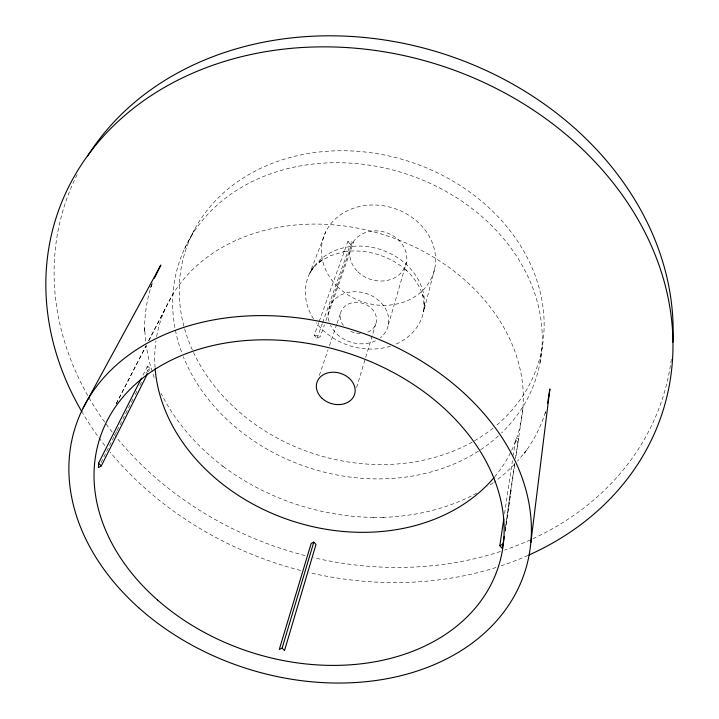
<?xml version="1.0" encoding="UTF-8"?>
<svg xmlns="http://www.w3.org/2000/svg" width="719" height="719" viewBox="0 0 719 719"><rect width="100%" height="100%" fill="white"/><g stroke="black" fill="none" stroke-linecap="round" stroke-linejoin="round"><path stroke-width="0.54" stroke-dasharray="3.6 2.7" d="M145.867 373.422C149.336 372.172 145.094 361.828 149.992 368.793L148.482 371.795M522.92 408.32L515.775 457.895M540.032 362.628L542.557 345.075M505.089 531.476L511.281 488.668M505.151 528.483L514.705 463.135M515.343 458.776L518.678 438.006L515.577 439.579L513.276 455.046M505.133 530.811L514.984 463.333M504.585 513.609L512.458 460.573M434.68 268.78L423.536 311.92L424.471 303.319L424.147 308.658L423.401 298.349L422.152 293.199L423.203 296.498C420.031 286.207 413.82 277.013 405.858 269.805L407.287 271.135C389.914 255.497 365.378 248.154 342.289 251.92L344.41 251.641L330.12 255.793L317.897 262.965L322.849 259.298L316.693 264.367L310.141 272.348L314.365 265.94L309.754 273.301L325.779 231.779M545.101 413.515L545.622 411.511M388.35 324.835L406.406 262.489M356.57 387.559L376.334 322.13M152.042 283.646C146.73 299.275 144.276 315.821 144.654 332.313L144.591 328.152L145.615 341.678M545.424 412.203C540.841 426.978 533.525 440.837 524.367 453.276L526.838 449.923L517.518 461.158M319.335 375.399L328.008 349.919M329.455 345.677L336.672 324.449M337.04 323.388L340.644 312.765M150.604 287.861L151.323 285.758M328.862 309.224L350.513 247.92M318.787 322.606L314.248 335.279L317.025 338.433L320.386 336.438L324.485 324.808M325.977 320.584L353.514 242.357L347.915 241.323L319.164 321.555M317.025 338.433L322.283 323.622M322.651 322.561L350.414 244.28L353.514 242.357M150.972 286.89L152.437 283.007M101.011 462.623L116.649 431.526M117.152 430.528L132.961 399.09M135.289 394.461L137.437 390.192M139.819 385.438L141.913 381.286M142.982 375.183L147.521 366.187M116.208 403.683L146.011 345.839M148.581 340.851L165.532 307.939M116.181 403.826L146.29 345.569M148.86 340.59L173.099 293.81M184.594 248.675L194.534 229.505M514.66 464.222L503.983 474.36L493.971 482.242M493.117 482.871L487.841 486.529M147.377 370.411L149.992 368.793M476.796 493.108C448.081 508.675 415.483 516.323 382.957 517.383L384.575 517.356L373.565 517.491L375.012 517.464C320.189 516.925 265.671 498.519 221.874 465.508L223.16 466.46C197.518 446.975 175.517 422.233 161.074 393.338M314.248 335.279L320.386 336.438M347.915 241.323L350.414 244.28M515.577 439.579L517.77 442.176M154.145 377.583L149.166 361.315L146.128 345.83M313.511 318.805A60.405 50.51 17.8 0 1 335.117 250.536A60.405 50.51 17.8 0 1 416.625 276.824A60.405 50.51 17.8 0 1 394.201 344.832M390.489 346.154A60.405 50.51 17.8 0 1 316.342 322.831M493.126 428.102A185.178 153.713 17.8 0 1 186.715 335.611A185.178 153.713 17.8 0 1 403.098 159.6A185.178 153.713 17.8 0 1 495.724 425.99M181.494 351.888A187.623 154.738 17.8 0 1 391.028 169.531A187.623 154.738 17.8 0 1 501.664 432.883M498.402 435.93A187.623 154.738 17.8 0 1 324.215 472.149A187.623 154.738 17.8 0 1 183.336 356.714M671.312 359.284A314.167 260.314 17.8 0 1 504.729 550.053M500.469 551.473A314.167 260.314 17.8 0 1 313.655 557.683M305.081 555.571A314.167 260.314 17.8 0 1 77.877 173.189M527.971 555.463A318.418 262.111 17.8 0 1 500.127 566.186M496.047 567.498A318.418 262.111 17.8 0 1 309.251 572.594M300.578 570.455A318.418 262.111 17.8 0 1 110.286 452.26M104.884 445.555A318.418 262.111 17.8 0 1 82.586 412.967M156.625 336.636A187.47 150.271 17.8 0 1 402.919 241.719A187.47 150.271 17.8 0 1 494.798 476.679M155.052 367.643A187.47 150.271 17.8 0 1 155.942 340.869M343.439 325.446A18.469 15.297 17.8 0 1 348.364 304.065A18.469 15.297 17.8 0 1 373.835 311.255A18.469 15.297 17.8 0 1 367.535 332.25M360.219 333.598A18.469 15.297 17.8 0 1 349.075 330.443M329.095 321.618A30.782 25.489 17.8 0 1 366.007 293.451A30.782 25.489 17.8 0 1 380.351 337.741M375.435 340.824A30.782 25.489 17.8 0 1 330.479 325.222M357.909 271.8A28.913 24.662 17.8 0 0 405.777 264.889A28.913 24.662 17.8 0 0 371.148 231.185A28.913 24.662 17.8 0 0 357.909 271.8M337.337 286.432A57.835 49.341 17.8 0 0 433.359 273.553A57.835 49.341 17.8 0 0 364.893 205.526A57.835 49.341 17.8 0 0 337.337 286.432"/><path stroke-width="1.08" d="M141.463 378.185L98.557 463.189L98.503 467.593L101.289 465.948L147.476 373.799M530.838 542.611L549.891 388.952L547.581 403.431M503.758 519.136L499.822 545.658L502.239 548.399L504.325 536.338M282.118 648.134L313.817 542.108L316.009 544.427L284.526 650.551L282.118 648.134L279.287 649.464L311.174 543.447L313.817 542.108M154.387 278.199L160.84 265.041L83.125 408.041M499.822 545.658L503.201 544.067M98.557 463.189L101.289 465.948M87.574 156.149A314.167 260.314 17.8 0 1 442.167 53.44A314.167 260.314 17.8 0 1 672.849 342.226M82.047 412.05A318.418 262.111 17.8 0 1 205.248 68.044A318.418 262.111 17.8 0 1 627.957 203.279A318.418 262.111 17.8 0 1 528.941 555.023M494.106 477.506A187.47 150.271 17.8 0 1 293.118 521.293A187.47 150.271 17.8 0 1 155.133 368.721M138.731 607.762A236.129 177.449 17.8 0 0 524.286 573.555A236.129 177.449 17.8 0 0 237.405 316.666A236.129 177.449 17.8 0 0 138.731 607.762M157.515 599.988A209.373 157.209 17.8 0 0 498.357 566.887A209.373 157.209 17.8 0 0 241.395 340.932A209.373 157.209 17.8 0 0 157.515 599.988M322.166 398.407A19.755 15.791 17.8 0 0 354.557 394.452A19.755 15.791 17.8 0 0 330.533 372.37A19.755 15.791 17.8 0 0 322.166 398.407"/></g></svg>
